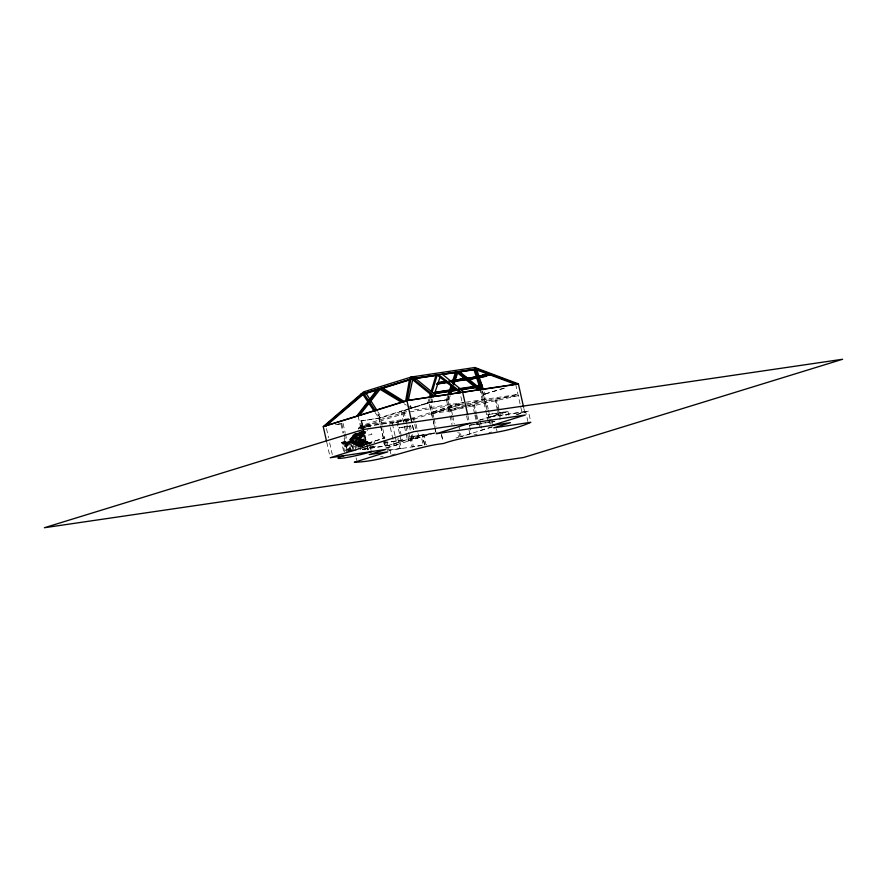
<?xml version="1.0" encoding="UTF-8"?>
<svg xmlns="http://www.w3.org/2000/svg" width="887" height="887" viewBox="0 0 887 887"><rect width="100%" height="100%" fill="white"/><g stroke="black" fill="none" stroke-linecap="round" stroke-linejoin="round"><path stroke-width="0.67" stroke-dasharray="4.43 3.33" d="M428.953 398.906L427.789 402.82L447.758 399.826L448.966 396.134M430.206 398.518L429.042 402.421L432.446 417.644M430.572 402.399L431.792 398.707M432.634 399.549L431.825 402.011L410.182 408.752M446.361 400.037L447.58 396.345M448.833 395.946L447.613 399.649L445.108 400.425M450.23 395.746L449.01 399.438L452.414 414.661M354.101 450.84L352.217 442.668L363.437 439.752L354.146 442.491L354.002 441.87L362.373 439.265L362.517 439.885L354.146 442.491M352.217 442.668L360.654 440.163M352.294 442.801L352.427 443.422L360.798 440.784L364.513 440.229L364.646 440.85M352.427 443.422L361.73 440.651M355.964 450.563L354.334 443.644L361.863 441.271L365.577 440.717L365.721 441.338L357.35 443.943L356.286 443.467L356.142 442.835L364.513 440.229M354.334 443.644L362.794 441.127L362.938 441.759L354.567 444.387L354.434 443.766M354.567 444.387L363.858 441.615L364.003 442.236L356.474 444.609L357.472 449.066M356.474 444.609L364.934 442.103L365.067 442.724L368.781 442.169L368.914 442.79M356.563 444.731L356.707 445.363L365.998 442.58L366.143 443.212L358.614 445.573L359.335 448.811M358.614 445.573L367.063 443.068L367.207 443.688L358.836 446.327L358.703 445.706L358.836 446.327L360.61 445.928M368.138 443.555L359.767 446.183L359.911 446.815M360.743 446.549L368.271 444.176M363.293 449.332L362.45 449.598L375.456 446.272L375.323 445.695M375.456 446.272L367.096 448.9L366.963 448.334M335.486 424.751L343.081 423.409L345.121 432.512M361.852 427.523L360.399 421.026L381.621 417.644L377.94 411.878M375.101 412.51L378.971 418.243L380.235 417.855L376.354 412.122M408.896 409.151L380.368 418.043L360.399 421.026M406.645 411.49L360.344 425.915L413.275 417.999L415.648 428.587M359.645 426.802L369.768 425.15L359.645 426.802L359.789 427.423L369.07 426.037L368.937 425.416M426.536 403.208L449.01 399.438L429.042 402.421L378.838 418.065L380.29 424.563M358.392 429.186L358.947 427.689L408.286 412.311M358.947 427.689L409.705 419.817M370.045 426.392L368.371 426.913L368.238 426.292M352.394 438.422L361.674 437.003L361.818 437.624L352.538 439.043L352.394 438.422L355.887 433.998L365.998 432.324L365.865 431.703L356.585 433.111M361.397 431.991L364.89 431.337L360.909 431.936M504.126 388.062L482.251 394.87L488.937 424.784M504.226 388.251L482.251 394.87L481.076 391.3M343.602 451.128L341.65 442.402L351.862 440.883L352.006 441.526L361.308 438.777L360.222 438.278L350.032 439.819L349.888 439.22L353.37 434.752L365.998 432.324M354.068 433.876L366.697 431.437L358.747 432.656M403.241 421.125L462.227 402.753M355.887 433.998L365.167 432.579L365.3 433.211L361.963 434.253L362.096 434.874L352.815 436.26M432.668 412.189L463.624 402.543L412.012 410.26M351.973 436.526L364.601 434.087L364.468 433.466L355.188 434.885M404.771 421.979L408.541 420.804M413.564 419.241L462.504 403.995L459.998 392.775M351.274 437.402L363.903 434.974L363.77 434.353L354.49 435.761M432.945 413.431L463.901 403.785M341.65 442.402L363.215 435.861L363.071 435.24M362.373 436.116L362.517 436.748L359.168 437.779L349.888 439.22M431.27 412.388L451.239 409.406L465.431 404.982M466.717 404.583L482.195 399.76M344.81 452.237L342.759 443.367L351.973 440.495L360.322 439.242L362.284 447.99M342.859 443.489L343.69 443.223L345.464 450.851M352.793 449.609L350.942 441.016L361.818 437.624M343.79 443.345L344.622 443.09L346.673 451.96M351.862 440.883L360.222 438.278M344.71 443.212L346.484 442.813L348.436 451.561M347.405 442.668L346.562 442.935L348.524 451.683M431.548 413.641L451.516 410.648L466.994 405.836M468.281 405.426L482.473 401.013L480.244 391.034M351.119 442.114L349.356 442.513L351.307 451.261M360.333 447.27L358.658 439.764L360.322 439.242M351.219 442.236L362.373 439.265M352.006 441.526L353.081 442.014L361.441 439.398M410.637 425.915L398.23 427.977L410.637 425.915L411.468 429.652M474.612 413.808L472.826 405.791L474.589 405.392L476.386 413.409M355.077 442.358L355.21 442.979L363.581 440.373M356.286 443.467L365.577 440.717M497.396 410.082L495.312 400.736L497.075 400.336L501.255 419.03M358.281 443.81L366.641 441.205L366.786 441.826L358.415 444.431L357.35 443.943M359.346 444.287L367.717 441.682L367.85 442.303L359.49 444.919L358.415 444.431M359.49 444.919L368.781 442.169M360.41 444.775L360.554 445.396L384.825 437.978L380.368 418.043L376.687 412.267M360.554 445.396L384.825 437.978M371.054 443.755L370.921 443.134L361.619 445.884L361.486 445.263M369.713 447.17L373.471 446.006M422.145 445.207L412.111 446.904L409.883 436.936L434.253 433.089M383.583 443.045L402.277 440.052L399.494 427.589M387.564 445.695L421.026 435.273L422.977 443.999M488.937 418.342L488.105 414.606L489.358 414.207L507.929 411.435L508.772 415.171M411.324 435.029L412.167 438.766L418.997 437.546L434.442 432.734M395.314 436.87L397.099 444.819L385.523 447.968L383.783 440.174M404.417 426.381L407.698 441.061L417.733 437.934L416.846 433.931M395.702 445.03L409.084 440.861L407.31 432.911M386.887 448.002L397.099 444.819M407.698 441.061L436.005 432.701L429.175 402.609M478.503 420.371L505.28 412.034L506.122 415.77M479.9 420.161L507.929 411.435M474.911 415.138L477.006 424.485L477.838 424.23M401.29 448.323L400.037 448.711L397.808 438.743L399.061 438.355L401.29 448.323L388.761 450.197M477.006 424.485L478.769 424.086M493.482 421.724L494.735 421.336L488.116 422.323M516.666 414.495L525.703 411.69L527.931 421.658M516.777 414.695L528.342 411.091L530.293 419.806M391.045 455.275L397.487 453.268M455.985 438.056L458.568 437.247L457.448 432.268M459.821 436.859L471.252 433.521L469.023 423.554M492.207 426.769L480.732 430.339L482.129 430.128L481.297 426.392M492.174 427.002L461.207 436.648L459.821 430.417M451.239 409.406L517.953 394.416L466.274 402.144M451.516 410.648L467.216 407.122M468.524 406.834L518.23 395.657L466.551 403.385M350.731 438.954L360.011 437.524L359.867 436.903L350.576 438.289M360.909 428.432L364.89 427.833M358.603 432.024L363.903 431.226M356.02 434.619L365.3 433.211M355.332 435.506L364.601 434.087M353.791 436.648L363.903 434.974M353.093 437.535L371.864 434.497L371.021 430.76M353.237 438.156L362.517 436.748M482.661 391.899L483.504 394.482L484.901 394.272L488.172 408.896M409.572 411.912L462.504 403.995M337.792 424.208L341.761 423.609M497.075 400.336L496.143 400.48L500.423 419.296M495.312 400.736L496.243 400.602M474.589 405.392L473.658 405.536L475.543 413.664M472.826 405.791L473.758 405.658M409.672 419.618L361.874 426.769L366.054 445.462M410.958 419.429L414.817 418.852L415.704 422.855M361.741 427.911L367.052 427.113M358.248 428.565L364.89 427.578M358.88 433.011L364.191 432.224L364.047 431.603M354.201 434.497L363.493 433.1L363.348 432.479M488.105 414.606L506.677 411.823M352.671 435.639L362.794 433.987L362.661 433.366M352.117 437.147L361.397 435.761L361.264 435.129M491.198 416.646L528.342 411.091M489.946 417.034L527.089 411.479M351.418 438.034L360.699 436.637L360.565 436.016M358.658 439.764L359.579 439.63M342.759 443.367L352.05 441.981M353.081 442.014L354.002 441.87M469.578 425.095L472.228 424.696M473.547 424.496L480.166 423.509M481.497 423.31L486.797 422.522M469.644 425.283L494.879 421.513M353.27 443.156L354.201 443.023M362.938 441.759L366.641 441.205M355.21 442.979L356.142 442.835M364.003 442.236L367.717 441.682M355.41 444.121L356.33 443.988M437.125 432.124L435.728 432.335L432.745 418.986M366.143 443.212L374.636 442.003M366.697 443.4L374.658 442.203M409.883 436.936L434.364 433.277M357.539 445.097L358.47 444.952M367.207 443.688L370.921 443.134M356.707 445.363L357.771 445.839M383.494 442.857L402.277 440.052M412.167 438.766L417.733 437.934M362.384 449.265L388.816 445.307L390.901 454.211M362.395 449.465L388.95 445.485L423.676 434.674L425.904 444.642L428.543 444.243M364.313 449.321L365.233 449.177M474.456 434.663L477.106 434.275M489.025 432.49L491.675 432.091M422.024 445.429L388.894 450.385L386.665 440.407M380.468 456.86L383.117 456.461M409.96 406.224L412.311 407.643L413.697 407.432L410.271 405.292M404.028 403.785L406.368 405.204M407.543 405.902L411.047 408.031L412.444 407.82L410.16 406.401M484.136 391.954L484.901 394.272M482.406 390.901L487.506 411.945M350.953 441.016L351.097 441.659M372.54 446.117L372.673 446.682M359.534 445.44L360.51 449.753M357.406 444.476L358.503 449.077M355.266 443.5L356.884 450.441M353.126 442.535L355.033 450.707M351.385 442.935L353.192 450.973M523.884 408.508L525.049 413.697M515.724 384.448L522.41 414.351M497.696 411.424L499.492 419.429M496.41 428.809L497.108 431.481M491.753 419.141L492.873 424.119M488.471 410.226L490.189 417.943M490.5 419.529L491.331 423.265M489.214 419.584L490.056 423.321M483.504 394.482L486.708 408.785M487.872 413.985L490.189 424.385M480.177 421.414L481.02 425.15M479.346 424.108L480.177 427.844M476.685 414.739L478.47 422.755M475.754 414.883L477.938 424.352M467.87 415.548L469.035 420.737M466.584 415.803L467.782 421.148M469.023 429.995L469.855 433.732M458.978 426.68L459.544 429.175M458.845 432.058L459.954 437.036M452.714 415.992L454.499 424.008M447.758 399.826L450.951 414.129M451.239 415.438L452.98 423.232M446.494 400.214L449.698 414.528M449.986 415.826L452.015 424.928M441.549 434.774L442.946 441.005M441.416 434.597L443.09 442.07M433.832 417.433L430.439 402.221L402.399 410.947L404.35 419.673M434.131 418.775L435.927 426.78M416.003 424.197L417.799 432.202M418.099 433.543L418.997 437.546M412.555 425.261L413.752 430.605M412.444 425.183L413.597 430.372M412.588 434.641L413.42 438.378M409.384 426.303L410.215 430.051M411.136 436.548L413.364 446.516M406.634 423.432L403.796 410.736L401.013 411.158L403.518 422.367M406.933 424.762L410.481 440.651M405.836 426.292L407.022 431.592M398.097 421.358L398.928 425.095M396.844 421.746L399.627 434.209M399.904 435.45L401.024 440.44M395.025 435.55L392.364 423.631L405.747 419.462L389.57 424.053L394.305 445.241M385.268 440.617L387.497 450.585M378.971 418.243L380.456 424.895M380.756 426.226L385.657 448.157M380.578 425.871L383.483 438.865M369.635 424.529L370.189 427.024M367.251 429.929L367.395 430.561M369.846 442.657L369.99 443.278M369.347 442.801L370.178 446.538M370.456 447.78L371.575 452.769M361.652 420.638L366.885 444.043M367.174 445.341L368.338 450.541M367.251 445.895L368.094 449.631M361.331 420.881L362.783 427.39M363.071 428.687L366.564 444.298M366.852 445.596L368.016 450.796M362.14 428.831L365.632 444.431M358.115 415.948L364.801 445.851M363.215 447.857L360.987 437.89L351.695 439.276L351.973 440.495M360.976 445.873L359.168 437.779L359.29 438.411M355.499 444.254L355.632 444.875M353.359 443.278L353.503 443.91M356.119 457.925L356.685 460.42M350.188 442.258L352.239 451.128M351.219 451.139L349.256 442.391L348.425 442.657L350.376 451.405M350.287 451.283L348.325 442.535L347.493 442.79L349.456 451.538M345.409 433.821L349.356 451.416M341.828 423.809L343.857 432.911M344.156 434.209L347.637 449.809M345.642 443.068L347.316 450.563M345.553 442.946L347.504 451.694M340.896 423.942L342.936 433.044M344.101 438.245L346.717 449.953M326.483 428.587L328.523 437.69M329.676 442.89L332.292 454.587M326.738 442.158L329.631 455.142M424.651 445.03L422.423 435.062L424.651 445.03"/><path stroke-width="1.33" d="M468.569 378.283L488.859 374.447C485.477 378.283 471.751 377.762 481.464 375.977L483.293 375.013L485.167 375.212L487.151 373.804M470.454 387.187L481.852 385.002L479.49 386.865L480.954 386.721L481.109 385.379L481.242 383.129L479.845 383.328L478.592 383.727L479.856 385.767L479.49 386.865L461.262 389.604M455.131 381.299L476.43 378.095L477.683 377.696L477.539 376.742L478.049 377.818L478.858 376.52L478.049 377.818L477.539 376.742L466.95 378.328M405.669 400.902L409.55 379.215L411.224 377.03L474.844 367.517L518.374 383.849L523.596 407.211M408.319 400.303L412.898 378.505L434.785 396.345L408.386 400.503M429.341 397.609L430.505 393.695M431.282 391.1L435.938 375.467L438.544 374.658L461.251 392.387L438.422 396.012M430.594 397.221L431.37 394.615M432.146 392.01L437.191 375.079L459.998 392.775M449.72 381.898L477.683 377.696L477.539 376.742L487.362 373.97M440.118 376.831L434.663 393.385L480.954 386.721L481.852 385.002M447.99 395.114L449.21 391.411L450.463 391.023L449.243 394.715M433.765 392.686L449.565 390.324L451.195 385.401M450.141 381L452.769 380.612L455.43 372.551L458.036 371.742L479.834 389.615L464.101 392.165M452.037 386.233L450.818 389.936L449.565 390.324M452.858 383.772L453.667 381.31L452.414 381.698M450.629 394.515L451.849 390.812L450.596 391.211L458.59 390.003M452.215 389.726L453.024 387.264M453.834 384.803L455.053 381.1L454.022 380.213L448.755 381M479.49 386.865L480.743 386.466L481.109 385.379L479.845 383.328L479.856 385.767L470.376 387.164M326.449 440.861L323.256 426.58L363.637 391.854L411.224 377.03L412.998 378.483L360.61 394.46L376.853 389.737M452.769 380.612L477.683 377.696L477.539 376.742L478.049 377.818L478.304 376.565M458.069 371.952L455.042 380.124L464.4 378.816M377.341 389.249L356.718 416.158L358.115 415.948L324.509 426.192L361.863 394.072L366.143 393.429L377.197 410.725M357.982 415.77L378.594 388.861L382.885 388.218L404.572 401.733M364.08 408.386L365.788 406.224M367.495 404.062L369.203 401.9M370.899 399.738L373.46 396.5M410.393 379.292L380.689 388.539L359.368 415.559L405.769 401.101M479.856 385.767L481.109 385.379L480.643 385.756M325.706 425.483L344.733 409.362M346.839 407.577L362.694 394.15L374.325 411.357M325.906 425.982L363.947 393.761L375.578 410.969M411.856 422.589L406.922 400.514L411.224 377.03L415.183 378.15L415.693 378.66L411.646 378.893L433.532 396.744M364.89 393.817L380.335 389.005M381.621 388.606L409.905 379.791M459.388 371.753L475.255 369.38L515.724 384.448L516.977 384.049L476.607 368.959L474.002 369.768L480.687 390.114M479.024 376.41L476.652 369.169L478.004 368.748L410.814 378.816L412.998 378.483M463.103 377.385L465.808 376.775M477.683 376.753L488.471 373.394M490.178 374.037L476.774 378.206L468.569 378.904L476.43 378.095L476.419 377.13L468.403 378.25M323.256 426.58L406.922 400.514L518.374 383.849L517.11 384.237M490.611 374.369L479.113 377.651L490.611 374.369L509.548 381.421M479.202 385.601L480.466 385.213M469.611 423.332L436.138 433.765L510.435 422.644L493.704 427.856L530.847 422.301C502.996 434.863 471.951 433.532 443.5 443.5C413.131 446.981 385.28 461.406 354.312 462.26L387.785 451.838L369.203 454.61L385.945 449.399L330.219 457.736L413.885 431.67L525.337 414.994L491.864 425.427M475.676 387.242L458.734 388.938M415.138 378.372L437.191 375.079M442.192 374.325L456.683 372.163L478.57 390.003M415.171 378.572L435.938 375.467M442.258 374.525L455.43 372.551M459.455 371.952L475.399 369.569M438.222 382.585L446.128 381.399M464.311 378.727L455.042 380.124L456.683 372.163L454.022 380.213L477.683 377.696M438.289 382.774L443.555 381.987M447.081 382.297L436.604 384.071L447.148 382.485M435.029 392.298L456.151 389.127M458.779 388.739L481.109 385.379M452.248 389.914L454.843 389.526M434.73 393.584L449.277 391.411M514.393 384.648L479.967 389.792L481.22 389.404L459.422 371.531M456.783 380.013L464.633 378.86M456.716 380.19L465.908 379.204L456.783 380.124M479.113 377.651L480.255 377.33M471.707 387.175L474.312 386.965M480.765 386.488L479.512 386.544L480.954 386.721M476.652 369.169L480.222 370.5M483.792 371.83L487.351 373.161M512.065 382.352L515.857 383.772M484.069 374.769L485.167 375.212M380.689 388.539L402.942 401.977M379.425 388.938L401.678 402.376M415.094 378.184L436.981 396.023M474.844 367.517L476.607 368.959M442.225 374.103L464.045 391.976M479.423 377.607L483.382 389.637M475.255 369.38L481.807 389.304M462.648 392.176L467.582 414.251M477.905 376.687L478.049 377.818M372.008 451.483A19.314 1.486 -12.6 0 1 344.156 457.903A19.314 1.486 -12.6 0 1 344.145 455.652M363.404 429.496L44.35 527.743L523.607 457.504L842.65 359.257L363.404 429.496"/></g></svg>
